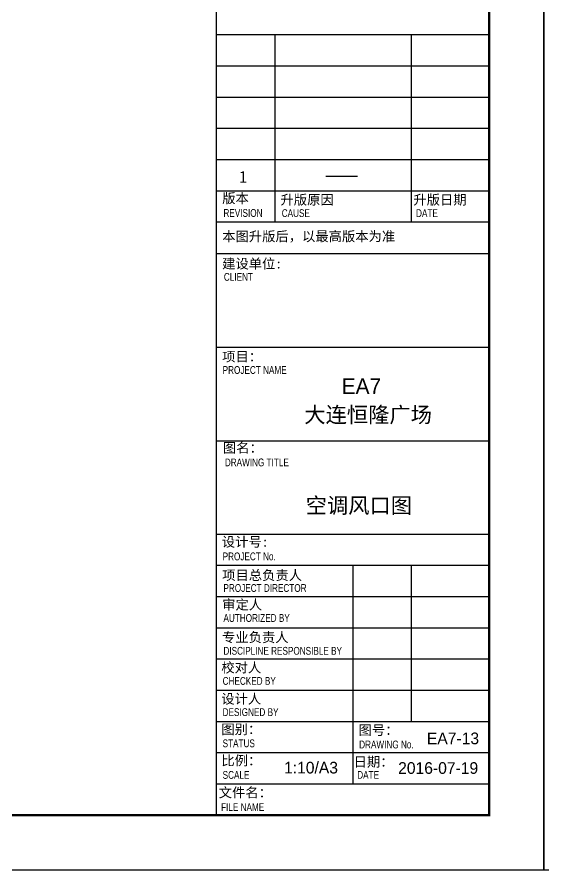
# Model space of a CAD drawing. Header units: millimetres. Extents: x 346472 to 732256, y -34068 to -15883.
# Drawn here: x 649251 to 655099, y -34068 to -24604 of the extents above; entities that cross this region are included whole.
import ezdxf

# ---------------------------------------------------------------- set-up
doc = ezdxf.new("R2010")
doc.units = ezdxf.units.MM
doc.header["$LTSCALE"] = 7
doc.layers.add('图框', color=9, linetype='Continuous')
doc.styles.add('ARIAL', font='Arial.ttf')
doc.styles.get("Standard").update_dxf_attribs({"font": 'STKaiti.ttf'})
doc.styles.add('图签-仿宋', font='')
doc.styles.add('图签-黑体', font='')
doc.styles.get('图签-仿宋').set_extended_font_data('FangSong_GB2312')
doc.styles.get('图签-黑体').set_extended_font_data('SimHei')

msp = doc.modelspace()

# ---------------------------------------------------------------- linework, layer by layer
at = {"layer": '图框', "color": 251}
for p, q in [((651461.7, -16489.1), (651461.7, -33462)), ((654492.6, -24802.4), (651461.7, -24802.4)), ((652111.2, -24802.4), (652111.2, -26880.7)), ((653626.6, -24802.4), (653626.6, -26880.7)), ((654492.6, -25148.8), (651461.7, -25148.8)), ((654492.6, -25495.1), (651461.7, -25495.1)), ((654492.6, -25841.5), (651461.7, -25841.5)), ((654492.6, -26187.9), (651461.7, -26187.9)), ((652677.6, -26368.6), (653031.3, -26368.6)), ((654492.6, -26534.3), (651461.7, -26534.3)), ((654492.6, -26880.7), (651461.7, -26880.7)), ((651461.7, -27227.1), (654492.6, -27227.1)), ((651461.7, -28266.2), (654492.6, -28266.2)), ((651461.7, -29305.4), (654492.6, -29305.4)), ((654492.6, -30344.5), (651461.7, -30344.5)), ((654492.6, -30690.9), (651461.7, -30690.9)), ((652977.1, -30690.9), (652977.1, -33115.6)), ((653626.6, -30690.9), (653626.6, -32422.9)), ((654492.6, -31037.3), (651461.7, -31037.3)), ((654492.6, -31383.7), (651461.7, -31383.7)), ((654492.6, -31730.1), (651461.7, -31730.1)), ((654492.6, -32076.5), (651461.7, -32076.5)), ((654492.6, -32422.9), (651461.7, -32422.9)), ((654492.6, -32769.2), (651461.7, -32769.2)), ((654492.6, -33115.6), (651461.7, -33115.6))]:
    msp.add_line(p, q, dxfattribs=at)
for points in [[(629379.6, -34068.2), (655098.7, -34068.2), (655098.7, -15882.9), (629379.6, -15882.9)], [(655098.7, -34068.2), (680817.9, -34068.2), (680817.9, -15882.9), (655098.7, -15882.9)]]:
    msp.add_lwpolyline(points, close=True, dxfattribs=at)
at = {"layer": '图框', "color": 251, "const_width": 26}
msp.add_lwpolyline([(630678.6, -16489.1), (654492.6, -16489.1), (654492.6, -33462), (630678.6, -33462)], close=True, dxfattribs=at)

# ---------------------------------------------------------------- texts
at = {"layer": '图框', "color": 251}
for s, height, style, p in [('1', 129.9, '图签-仿宋', (651716.4, -26442.4)), ('版本', 108.25, '图签-黑体', (651528.2, -26668.8)), ('升版原因', 108.25, '图签-黑体', (652175, -26685)), ('升版日期', 108.25, '图签-黑体', (653649.7, -26685)), ('本图升版后，以最高版本为准', 108.245, '图签-黑体', (651528.2, -27091.4)), ('建设单位:', 108.25, '图签-黑体', (651527.2, -27394.6)), ('项目：', 108.25, '图签-黑体', (651527.2, -28426)), ('图名：', 108.25, '图签-黑体', (651535.9, -29438.7)), ('设计号:', 108.25, '图签-黑体', (651524.1, -30481.4)), ('项目总负责人', 108.25, '图签-黑体', (651528.2, -30851.9)), ('审定人', 108.25, '图签-黑体', (651528.2, -31178.7)), ('专业负责人', 108.25, '图签-黑体', (651526, -31540.3)), ('校对人', 108.25, '图签-黑体', (651518.4, -31876.9)), ('设计人', 108.25, '图签-黑体', (651518.4, -32223.3)), ('图别：', 108.25, '图签-黑体', (651518.4, -32561.2)), ('图号：', 108.25, '图签-黑体', (653041.6, -32570.5)), ('比例：', 108.25, '图签-黑体', (651519.1, -32908.4)), ('日期：', 108.25, '图签-黑体', (652986.7, -32922.3)), ('文件名：', 108.25, '图签-黑体', (651489.6, -33263.6))]:
    msp.add_text(s, height=height, dxfattribs=dict(at, style=style)).set_placement(p)
at = {"layer": '图框', "color": 251, "style": 'ARIAL', "width": 0.75}
for s, height, p in [('REVISION', 86.6, (651541.9, -26821.2)), ('CAUSE', 86.6, (652188.7, -26823.2)), ('DATE', 86.6, (653679.5, -26823.2)), ('CLIENT', 86.6, (651546.6, -27530.6)), ('PROJECT NAME', 86.596, (651532.8, -28563.8)), ('DRAWING TITLE', 86.596, (651557.2, -29589.5)), ('PROJECT No.', 86.596, (651532.8, -30632.1)), ('PROJECT DIRECTOR', 86.596, (651541.9, -30982.9)), ('AUTHORIZED BY', 86.596, (651541.9, -31315.4)), ('DISCIPLINE RESPONSIBLE BY', 86.596, (651541.9, -31680)), ('CHECKED BY', 86.6, (651532.8, -32013.9)), ('DESIGNED BY', 86.596, (651532.8, -32360.3)), ('STATUS', 86.6, (651532.8, -32706.7)), ('DRAWING No.', 86.596, (653048, -32719.6)), ('SCALE', 86.6, (651532.8, -33057)), ('DATE', 86.6, (653026.6, -33057)), ('FILE NAME', 86.6, (651515.6, -33414.4))]:
    msp.add_text(s, height=height, dxfattribs=at).set_placement(p)
at = {"layer": '图框', "color": 251}
for s, height, p in [('EA7', 173.19, (652854, -28786.2)), ('大连恒隆广场', 173.19, (652438.8, -29103.8)), ('2016-07-19', 129.89, (653480.5, -33002.2))]:
    msp.add_text(s, height=height, dxfattribs=at).set_placement(p)
for s, insert, char_height, width, attachment_point in [('\\pi151;{\\fSimSun|b0|i0|c134|p2;空调风口图}', (652303.1, -29936.8), 173.193, 1602.577, 1), ('EA7-13', (653799.5, -32609.4), 129.89, 67.606, 4), ('1:10/A3', (652214.2, -32933.9), 129.89, 67.606, 4)]:
    msp.add_mtext(s, dxfattribs=dict(at, insert=insert, char_height=char_height, width=width, attachment_point=attachment_point))

doc.saveas('drawing.dxf')
